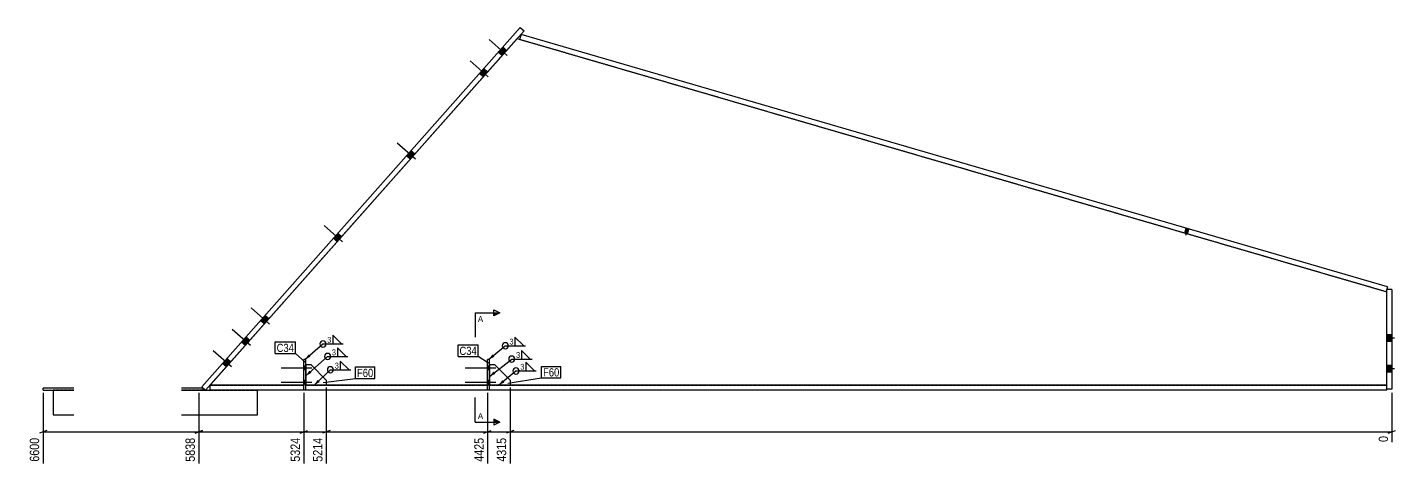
# Model space of a CAD drawing. Header units: millimetres. Extents: x 16 to 48755, y 13 to 3079.
# Drawn here: x 24158 to 30853, y 47 to 2184 of the extents above; entities that cross this region are included whole.
import ezdxf

# ---------------------------------------------------------------- set-up
doc = ezdxf.new("R2010")
doc.units = ezdxf.units.MM
doc.linetypes.add('DXK_LINE_DOT2', pattern=[3.9198, 1.9599, -1.9599])
for name, color, linetype in [('MÅLSÆTNING', 7, 'Continuous'), ('STÅL', 7, 'Continuous'), ('TEKST', 7, 'Continuous')]:
    doc.layers.add(name, color=color, linetype=linetype)
doc.styles.add('Arial', font='ARIAL.TTF', dxfattribs={"height": 0.2})
doc.styles.add('Arial Narrow', font='ARIALN.TTF', dxfattribs={"height": 0.2})

msp = doc.modelspace()

# ---------------------------------------------------------------- hatches: boundary and pattern name
at = {"layer": 'STÅL', "linetype": 'Continuous'}
for points in [[(26480.9, 2046.3), (26502.7, 2071), (26484, 2087.6), (26462.2, 2062.9)], [(26480.9, 2046.3), (26502.7, 2071), (26484, 2087.6), (26462.2, 2062.9)], [(26388.1, 1941.5), (26410, 1966.2), (26391.3, 1982.8), (26369.4, 1958)], [(26388.1, 1941.5), (26410, 1966.2), (26391.3, 1982.8), (26369.4, 1958)], [(26031.6, 1538.5), (26053.5, 1563.2), (26034.8, 1579.8), (26012.9, 1555.1)], [(26031.6, 1538.5), (26053.5, 1563.2), (26034.8, 1579.8), (26012.9, 1555.1)], [(25673.8, 1134.1), (25695.7, 1158.8), (25676.9, 1175.4), (25655.1, 1150.7)], [(25673.8, 1134.1), (25695.7, 1158.8), (25676.9, 1175.4), (25655.1, 1150.7)], [(29841.4, 1195.9), (29828, 1199.8), (29821, 1175.8), (29834.4, 1171.9)], [(29841.4, 1195.9), (29828, 1199.8), (29821, 1175.8), (29834.4, 1171.9)], [(25317.3, 731.2), (25339.2, 755.9), (25320.5, 772.4), (25298.6, 747.7)], [(25317.3, 731.2), (25339.2, 755.9), (25320.5, 772.4), (25298.6, 747.7)], [(30834.7, 645), (30834.7, 678), (30809.7, 678), (30809.7, 645)], [(30834.7, 645), (30834.7, 678), (30809.7, 678), (30809.7, 645)], [(25224.5, 626.3), (25246.4, 651), (25227.7, 667.6), (25205.8, 642.9)], [(25224.5, 626.3), (25246.4, 651), (25227.7, 667.6), (25205.8, 642.9)], [(25131.8, 521.5), (25153.6, 546.2), (25134.9, 562.7), (25113.1, 538)], [(25131.8, 521.5), (25153.6, 546.2), (25134.9, 562.7), (25113.1, 538)], [(25510.7, 525.5), (25510.7, 507.5), (25520.7, 507.5), (25520.7, 525.5)], [(26409.7, 525.5), (26409.7, 507.5), (26419.7, 507.5), (26419.7, 525.5)], [(30834.7, 495), (30834.7, 528), (30809.7, 528), (30809.7, 495)], [(30834.7, 495), (30834.7, 528), (30809.7, 528), (30809.7, 495)], [(25510.7, 455.5), (25510.7, 437.5), (25520.7, 437.5), (25520.7, 455.5)], [(26409.7, 455.5), (26409.7, 437.5), (26419.7, 437.5), (26419.7, 455.5)]]:
    msp.add_hatch(color=96, dxfattribs=at).paths.add_polyline_path(points)
at = {"layer": 'TEKST', "linetype": 'Continuous'}
for color, points in [(30, [(26439.7, 770.8), (26439.7, 785.8), (26469.7, 785.8)]), (3, [(25543.3, 570.5), (25515.7, 556.5), (25533.4, 581.8)]), (3, [(26442.5, 570), (26414.7, 556.5), (26432.9, 581.5)]), (3, [(25548.1, 492), (25520.7, 477.7), (25538.1, 503.2)]), (3, [(26447.9, 486.6), (26419.7, 473.9), (26438.6, 498.3)]), (3, [(25588.3, 446.7), (25561.3, 431.5), (25578, 457.6)]), (3, [(26491.5, 444.7), (26463.6, 431.5), (26482, 456.3)]), (30, [(26439.7, 250.5), (26439.7, 265.5), (26469.7, 250.5)])]:
    msp.add_hatch(color=color, dxfattribs=at).paths.add_polyline_path(points)

# ---------------------------------------------------------------- linework, layer by layer
at = {"layer": 'MÅLSÆTNING', "color": 7, "linetype": 'Continuous'}
for p, q in [((25620.7, 419.5), (25620.7, 48)), ((25620.7, 419.5), (25620.7, 48)), ((26519.7, 419.5), (26519.7, 48)), ((26519.7, 419.5), (26519.7, 48)), ((24234.7, 394.5), (24234.7, 48)), ((24996.7, 394.5), (24996.7, 48)), ((24996.7, 394.5), (24996.7, 48)), ((25510.7, 394.5), (25510.7, 48)), ((26409.7, 394.5), (26409.7, 48)), ((30834.7, 394.5), (30834.7, 153.2)), ((24252.7, 210.1), (24216.7, 195.7)), ((24234.7, 202.9), (24996.7, 202.9)), ((25014.7, 210.1), (24978.7, 195.7)), ((24978.7, 195.7), (25014.7, 210.1)), ((24996.7, 202.9), (25510.7, 202.9)), ((25492.7, 195.7), (25528.7, 210.1)), ((25638.7, 210.1), (25602.7, 195.7)), ((25638.7, 210.1), (25602.7, 195.7)), ((25620.7, 202.9), (26409.7, 202.9)), ((26391.7, 195.7), (26427.7, 210.1)), ((26537.7, 210.1), (26501.7, 195.7)), ((26537.7, 210.1), (26501.7, 195.7)), ((26519.7, 202.9), (30834.7, 202.9)), ((30816.7, 195.7), (30852.7, 210.1))]:
    msp.add_line(p, q, dxfattribs=at)
at = {"layer": 'STÅL', "color": 2, "linetype": 'Continuous'}
for p, q in [((25011.3, 423.1), (26569.2, 2183.8)), ((25030.1, 406.5), (26587.9, 2167.3)), ((26573.6, 2148.1), (26566.6, 2124.1)), ((26569.2, 2183.8), (26587.9, 2167.3)), ((30813.3, 912.7), (26573.6, 2148.1)), ((26566.6, 2124.1), (26553.2, 2128)), ((30806.3, 888.7), (26566.6, 2124.1)), ((30813.3, 912.7), (30806.3, 888.7)), ((30809.7, 887.7), (30806.3, 888.7)), ((30809.7, 412.5), (30809.7, 900.5)), ((30834.7, 900.5), (30809.7, 900.5)), ((30834.7, 900.5), (30834.7, 412.5)), ((24234.7, 406.5), (24234.7, 416.5)), ((24384.7, 416.5), (24234.7, 416.5)), ((24234.7, 406.5), (24384.7, 406.5)), ((24284.7, 406.5), (24284.7, 286.5)), ((25018.8, 416.5), (24911.3, 416.5)), ((24911.3, 406.5), (25018.8, 406.5)), ((25030.1, 406.5), (25011.3, 423.1)), ((25018.8, 406.5), (25018.8, 416.5)), ((25018.8, 406.5), (25052.2, 406.5)), ((25052.2, 406.5), (25052.2, 431.5)), ((25510.7, 431.5), (25052.2, 431.5)), ((25510.7, 406.5), (25052.2, 406.5)), ((25284.7, 286.5), (25284.7, 406.5)), ((26409.7, 431.5), (25520.7, 431.5)), ((26409.7, 406.5), (25520.7, 406.5)), ((30809.7, 431.5), (26419.7, 431.5)), ((30809.7, 406.5), (26419.7, 406.5)), ((30809.7, 406.5), (30809.7, 431.5)), ((30834.7, 412.5), (30809.7, 412.5)), ((24284.7, 286.5), (24384.7, 286.5)), ((24911.3, 286.5), (25284.7, 286.5))]:
    msp.add_line(p, q, dxfattribs=at)
at = {"layer": 'STÅL', "color": 7, "linetype": 'DXK_LINE_DOT2'}
for p, q in [((26553.2, 2128), (25052.2, 431.5)), ((30806.3, 888.7), (26566.6, 2124.1)), ((30809.7, 431.5), (30809.7, 887.7)), ((24384.7, 406.5), (24284.7, 406.5)), ((25018.8, 406.5), (24911.3, 406.5)), ((25052.2, 431.5), (25510.7, 431.5)), ((25052.2, 406.5), (25284.7, 406.5)), ((25520.7, 431.5), (25510.7, 431.5)), ((25520.7, 406.5), (25510.7, 406.5)), ((25520.7, 431.5), (26409.7, 431.5)), ((26419.7, 431.5), (26409.7, 431.5)), ((26419.7, 406.5), (26409.7, 406.5)), ((26419.7, 431.5), (30809.7, 431.5))]:
    msp.add_line(p, q, dxfattribs=at)
at = {"layer": 'STÅL', "color": 96, "linetype": 'Continuous'}
for p, q in [((26506, 2046.1), (26416.9, 2124.9)), ((26506, 2046.1), (26416.9, 2124.9)), ((26502.7, 2071), (26484, 2087.6)), ((26502.7, 2071), (26484, 2087.6)), ((26413.3, 1941.2), (26324.1, 2020.1)), ((26413.3, 1941.2), (26324.1, 2020.1)), ((26480.9, 2046.3), (26462.2, 2062.9)), ((26480.9, 2046.3), (26462.2, 2062.9)), ((26388.1, 1941.5), (26369.4, 1958)), ((26388.1, 1941.5), (26369.4, 1958)), ((26410, 1966.2), (26391.3, 1982.8)), ((26410, 1966.2), (26391.3, 1982.8)), ((26056.8, 1538.3), (25967.7, 1617.2)), ((26056.8, 1538.3), (25967.7, 1617.2)), ((26031.6, 1538.5), (26012.9, 1555.1)), ((26031.6, 1538.5), (26012.9, 1555.1)), ((26053.5, 1563.2), (26034.8, 1579.8)), ((26053.5, 1563.2), (26034.8, 1579.8)), ((25699, 1133.9), (25609.8, 1212.7)), ((25699, 1133.9), (25609.8, 1212.7)), ((25673.8, 1134.1), (25655.1, 1150.7)), ((25673.8, 1134.1), (25655.1, 1150.7)), ((25695.7, 1158.8), (25676.9, 1175.4)), ((25695.7, 1158.8), (25676.9, 1175.4)), ((29821, 1175.8), (29828, 1199.8)), ((29821, 1175.8), (29828, 1199.8)), ((29825.5, 1166.2), (29834.7, 1197.9)), ((29825.5, 1166.2), (29834.7, 1197.9)), ((29834.4, 1171.9), (29841.4, 1195.9)), ((29834.4, 1171.9), (29841.4, 1195.9)), ((25342.5, 730.9), (25253.4, 809.8)), ((25342.5, 730.9), (25253.4, 809.8)), ((25317.3, 731.2), (25298.6, 747.7)), ((25317.3, 731.2), (25298.6, 747.7)), ((25339.2, 755.9), (25320.5, 772.4)), ((25339.2, 755.9), (25320.5, 772.4)), ((25249.7, 626.1), (25160.6, 704.9)), ((25249.7, 626.1), (25160.6, 704.9)), ((30834.7, 678), (30809.7, 678)), ((30834.7, 678), (30809.7, 678)), ((25224.5, 626.3), (25205.8, 642.9)), ((25224.5, 626.3), (25205.8, 642.9)), ((25246.4, 651), (25227.7, 667.6)), ((25246.4, 651), (25227.7, 667.6)), ((30847.2, 661.5), (30809.7, 661.5)), ((30847.2, 661.5), (30809.7, 661.5)), ((30834.7, 645), (30809.7, 645)), ((30834.7, 645), (30809.7, 645)), ((25156.9, 521.2), (25067.8, 600.1)), ((25156.9, 521.2), (25067.8, 600.1)), ((25131.8, 521.5), (25113.1, 538)), ((25131.8, 521.5), (25113.1, 538)), ((25153.6, 546.2), (25134.9, 562.7)), ((25153.6, 546.2), (25134.9, 562.7)), ((25399.7, 516.5), (25549.7, 516.5)), ((25510.7, 525.5), (25520.7, 525.5)), ((25510.7, 507.5), (25520.7, 507.5)), ((26299.7, 516.5), (26449.7, 516.5)), ((26409.7, 525.5), (26419.7, 525.5)), ((26409.7, 507.5), (26419.7, 507.5)), ((30834.7, 528), (30809.7, 528)), ((30834.7, 528), (30809.7, 528)), ((30847.2, 511.5), (30809.7, 511.5)), ((30847.2, 511.5), (30809.7, 511.5)), ((30834.7, 495), (30809.7, 495)), ((30834.7, 495), (30809.7, 495)), ((25399.7, 446.5), (25549.7, 446.5)), ((25510.7, 455.5), (25520.7, 455.5)), ((25510.7, 437.5), (25520.7, 437.5)), ((26299.7, 446.5), (26449.7, 446.5)), ((26409.7, 455.5), (26419.7, 455.5)), ((26409.7, 437.5), (26419.7, 437.5))]:
    msp.add_line(p, q, dxfattribs=at)
at = {"layer": 'STÅL', "color": 4, "linetype": 'Continuous'}
for p, q in [((25510.7, 406.5), (25510.7, 556.5)), ((25520.7, 556.5), (25510.7, 556.5)), ((25520.7, 406.5), (25520.7, 556.5)), ((26409.7, 406.5), (26409.7, 556.5)), ((26419.7, 556.5), (26409.7, 556.5)), ((26419.7, 406.5), (26419.7, 556.5)), ((25545.7, 531.5), (25520.7, 531.5)), ((25620.7, 456.5), (25545.7, 531.5)), ((26444.7, 531.5), (26419.7, 531.5)), ((26519.7, 456.5), (26444.7, 531.5)), ((25520.7, 406.5), (25510.7, 406.5)), ((25620.7, 456.5), (25620.7, 431.5)), ((26419.7, 406.5), (26409.7, 406.5)), ((26519.7, 456.5), (26519.7, 431.5))]:
    msp.add_line(p, q, dxfattribs=at)
at = {"layer": 'STÅL', "color": 30, "linetype": 'DXK_LINE_DOT2'}
for p, q in [((25520.7, 531.5), (25520.7, 431.5)), ((26419.7, 531.5), (26419.7, 431.5)), ((25510.7, 439.5), (25520.7, 439.5)), ((25520.7, 431.5), (25510.7, 431.5)), ((25520.7, 431.5), (25620.7, 431.5)), ((26409.7, 439.5), (26419.7, 439.5)), ((26419.7, 431.5), (26409.7, 431.5)), ((26419.7, 431.5), (26519.7, 431.5))]:
    msp.add_line(p, q, dxfattribs=at)
at = {"layer": 'TEKST', "color": 30, "linetype": 'Continuous'}
for p, q in [((26439.7, 770.8), (26439.7, 800.8)), ((26439.7, 800.8), (26469.7, 785.8)), ((26469.7, 785.8), (26439.7, 770.8)), ((26469.7, 250.5), (26439.7, 265.5)), ((26439.7, 265.5), (26439.7, 235.5)), ((26469.7, 250.5), (26439.7, 235.5))]:
    msp.add_line(p, q, dxfattribs=at)

# ---------------------------------------------------------------- wipeouts: each hides what was drawn before it
at = {"color": 0}
msp.add_wipeout([(26760.6, 474.3), (26760.6, 516.3), (26681.3, 516.3), (26681.3, 474.3)], dxfattribs=at).dxf.layer = 'TEKST'

# ---------------------------------------------------------------- next in the draw order: wipeouts: each hides what was drawn before it
at = {"color": 0, "linetype": 'Continuous'}
for points, layer in [([(24225.1, 183.3), (24157.9, 183.3), (24157.9, 47.1), (24225.1, 47.1)], 'MÅLSÆTNING'), ([(24987.1, 183.3), (24919.9, 183.3), (24919.9, 47.1), (24987.1, 47.1)], 'MÅLSÆTNING'), ([(25501.1, 183.3), (25433.9, 183.3), (25433.9, 47.1), (25501.1, 47.1)], 'MÅLSÆTNING'), ([(26400.1, 183.3), (26332.9, 183.3), (26332.9, 47.1), (26400.1, 47.1)], 'MÅLSÆTNING'), ([(30825.1, 192.1), (30757.9, 192.1), (30757.9, 143.6), (30825.1, 143.6)], 'MÅLSÆTNING'), ([(26388.3, 740.8), (26388.3, 770.8), (26361.7, 770.8), (26361.7, 740.8)], 'TEKST')]:
    msp.add_wipeout(points, dxfattribs=at).dxf.layer = layer
at = {"color": 0}
for points in [[(25645.7, 636.8), (25645.7, 671.6), (25622.6, 671.6), (25622.6, 636.8)], [(25462.1, 594.1), (25462.1, 636.1), (25377.7, 636.1), (25377.7, 594.1)], [(26356.6, 579.6), (26356.6, 621.6), (26272.2, 621.6), (26272.2, 579.6)], [(26569.6, 562.7), (26569.6, 597.5), (26546.5, 597.5), (26546.5, 562.7)], [(26760.6, 474.3), (26760.6, 516.3), (26681.3, 516.3), (26681.3, 474.3)]]:
    msp.add_wipeout(points, dxfattribs=at).dxf.layer = 'TEKST'

# ---------------------------------------------------------------- next in the draw order: linework, layer by layer
at = {"layer": 'MÅLSÆTNING', "color": 7, "linetype": 'Continuous'}
for p, q in [((25510.7, 394.5), (25510.7, 48)), ((26409.7, 394.5), (26409.7, 48)), ((25492.7, 195.7), (25528.7, 210.1)), ((25510.7, 202.9), (25620.7, 202.9)), ((26391.7, 195.7), (26427.7, 210.1)), ((26409.7, 202.9), (26519.7, 202.9))]:
    msp.add_line(p, q, dxfattribs=at)
at = {"layer": 'TEKST', "color": 7, "linetype": 'Continuous'}
for p, q in [((26349.7, 785.8), (26349.7, 665.8)), ((26349.7, 785.8), (26469.7, 785.8)), ((26674.1, 523.5), (26767.8, 523.5)), ((26674.1, 467.1), (26674.1, 523.5)), ((26767.8, 467.1), (26767.8, 523.5)), ((26508.8, 441.5), (26674.1, 467.1)), ((26674.1, 467.1), (26767.8, 467.1))]:
    msp.add_line(p, q, dxfattribs=at)
at = {"layer": 'TEKST', "color": 3, "linetype": 'Continuous'}
for p, q in [((25694.7, 633.2), (25651.8, 676.1)), ((25651.8, 676.1), (25651.8, 633.2)), ((25515.7, 556.5), (25604, 633.2)), ((25604, 633.2), (25703.3, 633.2)), ((25651.8, 633.2), (25694.7, 633.2)), ((26419.7, 473.9), (26527.9, 559.1)), ((26527.9, 559.1), (26627.2, 559.1)), ((26618.7, 559.1), (26575.8, 602)), ((26575.8, 602), (26575.8, 559.1)), ((26575.8, 559.1), (26618.7, 559.1))]:
    msp.add_line(p, q, dxfattribs=at)
for centre, start, end in [((25604, 633.2), 90, 270), ((25604, 633.2), 270, 90), ((26527.9, 559.1), 90, 270), ((26527.9, 559.1), 270, 90)]:
    msp.add_arc(centre, 15, start, end, dxfattribs=at)

# ---------------------------------------------------------------- next in the draw order: texts
at = {"layer": 'MÅLSÆTNING', "color": 3, "linetype": 'Continuous', "style": 'Arial Narrow'}
for s, height, p in [('6600', 45.81, (24215.5, 56.7)), ('5838', 45.81, (24977.5, 56.7)), ('5324', 45.81, (25491.5, 56.7)), ('4425', 45.81, (26390.5, 56.7)), ('0', 45.8, (30815.5, 153.2))]:
    msp.add_text(s, height=height, rotation=90.00021, dxfattribs=at).set_placement(p)
at = {"layer": 'TEKST', "color": 3, "linetype": 'Continuous', "style": 'Arial'}
msp.add_text('A', height=28.7, dxfattribs=at).set_placement((26361.7, 740.8))
at = {"layer": 'TEKST', "color": 3, "style": 'Arial Narrow'}
for s, height, p in [('3', 28.6, (25625, 639.2)), ('3', 28.6, (26548.9, 565.1)), ('F60', 40.09, (26681.3, 474.3))]:
    msp.add_text(s, height=height, dxfattribs=at).set_placement(p)

# ---------------------------------------------------------------- next in the draw order: wipeouts: each hides what was drawn before it
at = {"color": 0}
for points in [[(25462.1, 594.1), (25462.1, 636.1), (25377.7, 636.1), (25377.7, 594.1)], [(26356.6, 579.6), (26356.6, 621.6), (26272.2, 621.6), (26272.2, 579.6)], [(26537.6, 628.2), (26537.6, 663), (26514.5, 663), (26514.5, 628.2)]]:
    msp.add_wipeout(points, dxfattribs=at).dxf.layer = 'TEKST'

# ---------------------------------------------------------------- next in the draw order: linework, layer by layer
at = {"layer": 'TEKST', "color": 7, "linetype": 'Continuous'}
for p, q in [((25370.5, 643.3), (25469.3, 643.3)), ((25370.5, 586.9), (25370.5, 643.3)), ((25469.3, 586.9), (25469.3, 643.3)), ((26265, 628.8), (26363.8, 628.8)), ((26265, 572.4), (26265, 628.8)), ((26363.8, 572.4), (26363.8, 628.8)), ((25370.5, 586.9), (25469.3, 586.9)), ((25516.4, 543.8), (25469.3, 586.9)), ((26265, 572.4), (26363.8, 572.4)), ((26414.7, 539.2), (26363.8, 572.4))]:
    msp.add_line(p, q, dxfattribs=at)
at = {"layer": 'TEKST', "color": 3, "linetype": 'Continuous'}
for p, q in [((26414.7, 556.5), (26495.9, 624.6)), ((26495.9, 624.6), (26595.2, 624.6)), ((26586.6, 624.6), (26543.8, 667.4)), ((26543.8, 667.4), (26543.8, 624.6)), ((26543.8, 624.6), (26586.6, 624.6))]:
    msp.add_line(p, q, dxfattribs=at)
for start, end in [(90, 270), (270, 90)]:
    msp.add_arc((26495.9, 624.6), 15, start, end, dxfattribs=at)

# ---------------------------------------------------------------- next in the draw order: texts
at = {"layer": 'TEKST', "color": 3, "style": 'Arial Narrow'}
for s, height, p in [('C34', 40.09, (25377.7, 594.1)), ('C34', 40.09, (26272.2, 579.6)), ('3', 28.6, (26516.9, 630.6))]:
    msp.add_text(s, height=height, dxfattribs=at).set_placement(p)

# ---------------------------------------------------------------- next in the draw order: wipeouts: each hides what was drawn before it
at = {"color": 0, "linetype": 'Continuous'}
for points, layer in [([(25611.1, 183.3), (25543.9, 183.3), (25543.9, 47.1), (25611.1, 47.1)], 'MÅLSÆTNING'), ([(26510.1, 183.3), (26442.9, 183.3), (26442.9, 47.1), (26510.1, 47.1)], 'MÅLSÆTNING'), ([(26388.3, 265.5), (26388.3, 295.5), (26361.7, 295.5), (26361.7, 265.5)], 'TEKST')]:
    msp.add_wipeout(points, dxfattribs=at).dxf.layer = layer
at = {"color": 0}
for points in [[(25668.5, 575.7), (25668.5, 610.5), (25645.5, 610.5), (25645.5, 575.7)], [(26590.3, 504.7), (26590.3, 539.5), (26567.3, 539.5), (26567.3, 504.7)]]:
    msp.add_wipeout(points, dxfattribs=at).dxf.layer = 'TEKST'

# ---------------------------------------------------------------- next in the draw order: linework, layer by layer
at = {"layer": 'TEKST', "color": 3, "linetype": 'Continuous'}
for p, q in [((25717.6, 572.1), (25674.7, 615)), ((25674.7, 615), (25674.7, 572.1)), ((25520.7, 477.7), (25626.9, 572.1)), ((25626.9, 572.1), (25726.1, 572.1)), ((25674.7, 572.1), (25717.6, 572.1)), ((26639.4, 501.1), (26596.5, 543.9)), ((26596.5, 543.9), (26596.5, 501.1)), ((26463.6, 431.5), (26548.7, 501.1)), ((26548.7, 501.1), (26647.9, 501.1)), ((26596.5, 501.1), (26639.4, 501.1))]:
    msp.add_line(p, q, dxfattribs=at)
at = {"layer": 'TEKST', "color": 7, "linetype": 'Continuous'}
for q in [(26349.7, 370.5), (26469.7, 250.5)]:
    msp.add_line((26349.7, 250.5), q, dxfattribs=at)
at = {"layer": 'TEKST', "color": 3, "linetype": 'Continuous'}
for centre, start, end in [((25626.9, 572.1), 90, 270), ((25626.9, 572.1), 270, 90), ((26548.7, 501.1), 90, 270), ((26548.7, 501.1), 270, 90)]:
    msp.add_arc(centre, 15, start, end, dxfattribs=at)

# ---------------------------------------------------------------- next in the draw order: texts
at = {"layer": 'MÅLSÆTNING', "color": 3, "linetype": 'Continuous', "style": 'Arial Narrow'}
for s, p in [('5214', (25601.5, 56.7)), ('4315', (26500.5, 56.7))]:
    msp.add_text(s, height=45.81, rotation=90.00021, dxfattribs=at).set_placement(p)
at = {"layer": 'TEKST', "color": 3, "style": 'Arial Narrow'}
for p in [(25647.9, 578.1), (26569.7, 507.1)]:
    msp.add_text('3', height=28.6, dxfattribs=at).set_placement(p)
at = {"layer": 'TEKST', "color": 3, "linetype": 'Continuous', "style": 'Arial'}
msp.add_text('A', height=28.7, dxfattribs=at).set_placement((26361.7, 265.5))

# ---------------------------------------------------------------- next in the draw order: wipeouts: each hides what was drawn before it
at = {"color": 0}
msp.add_wipeout([(25682.7, 510.5), (25682.7, 545.3), (25659.6, 545.3), (25659.6, 510.5)], dxfattribs=at).dxf.layer = 'TEKST'

# ---------------------------------------------------------------- next in the draw order: linework, layer by layer
at = {"layer": 'TEKST', "color": 3, "linetype": 'Continuous'}
for p, q in [((25731.7, 506.9), (25688.8, 549.7)), ((25688.8, 549.7), (25688.8, 506.9)), ((25561.3, 431.5), (25641, 506.9)), ((25641, 506.9), (25740.3, 506.9)), ((25688.8, 506.9), (25731.7, 506.9))]:
    msp.add_line(p, q, dxfattribs=at)
for start, end in [(90, 270), (270, 90)]:
    msp.add_arc((25641, 506.9), 15, start, end, dxfattribs=at)

# ---------------------------------------------------------------- next in the draw order: texts
at = {"layer": 'TEKST', "color": 3, "style": 'Arial Narrow'}
msp.add_text('3', height=28.6, dxfattribs=at).set_placement((25662, 512.9))

# ---------------------------------------------------------------- next in the draw order: wipeouts: each hides what was drawn before it
at = {"color": 0}
msp.add_wipeout([(25850.2, 471.4), (25850.2, 513.4), (25770.9, 513.4), (25770.9, 471.4)], dxfattribs=at).dxf.layer = 'TEKST'

# ---------------------------------------------------------------- next in the draw order: wipeouts: each hides what was drawn before it
msp.add_wipeout([(25850.2, 471.4), (25850.2, 513.4), (25770.9, 513.4), (25770.9, 471.4)], dxfattribs=at).dxf.layer = 'TEKST'

# ---------------------------------------------------------------- next in the draw order: linework, layer by layer
at = {"layer": 'TEKST', "color": 7, "linetype": 'Continuous'}
for p, q in [((25763.7, 520.6), (25857.4, 520.6)), ((25763.7, 464.2), (25763.7, 520.6)), ((25857.4, 464.2), (25857.4, 520.6)), ((25604.9, 445.1), (25763.7, 464.2)), ((25763.7, 464.2), (25857.4, 464.2))]:
    msp.add_line(p, q, dxfattribs=at)

# ---------------------------------------------------------------- next in the draw order: texts
at = {"layer": 'TEKST', "color": 3, "style": 'Arial Narrow'}
msp.add_text('F60', height=40.09, dxfattribs=at).set_placement((25770.9, 471.4))

doc.saveas('drawing.dxf')
